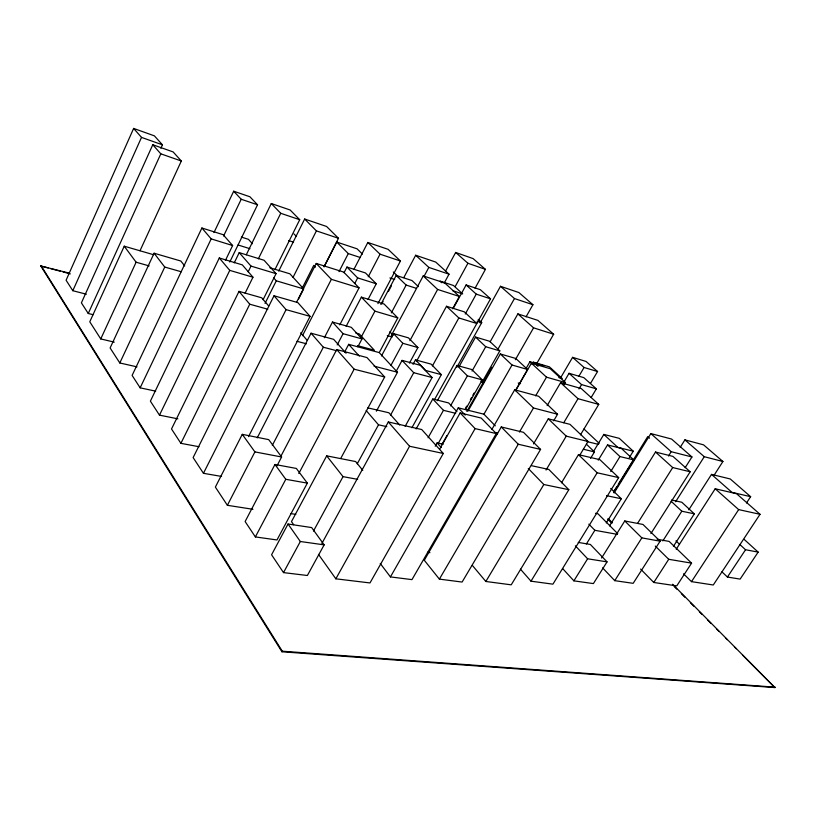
<?xml version="1.0" encoding="UTF-8"?>
<svg xmlns="http://www.w3.org/2000/svg" width="816" height="816" viewBox="0 0 816 816"><rect width="100%" height="100%" fill="white"/><g stroke="black" fill="none" stroke-linecap="round" stroke-linejoin="round"><path stroke-width="1.22" d="M672.608 584.246L774.914 687.572L281.948 651.79L40.8 265.996L69.299 273.125M160.864 148.277L162.445 144.82L154.408 135.864L133.63 128.428L66.086 280.235L72.828 290.71L86.374 294.219M72.828 290.71L141.505 137.394L133.63 128.428M140.015 250.726L181.325 160.997L173.135 151.929L152.776 144.748L81.396 302.858L88.25 313.487L93.085 314.69M88.25 313.487L160.813 153.836L152.776 144.748M153.377 254.663L124.236 246.197L89.78 321.8L100.756 338.936L114.271 342.139M100.756 338.936L136.109 262.201L124.236 246.197M184.722 265.924L180.815 261.018L154.102 253.225L110.119 347.963L119.809 362.977L136.996 366.863M119.809 362.977L164.75 267.046L154.102 253.225M225.41 260.457L232.621 245.534L223.145 234.682L201.889 228.001L132.11 375.431L140.158 387.835L155.672 391.16M213.976 232.57L233.692 191.219L249.91 196.768L257.53 204.785L229.775 262.048M140.158 387.835L211.191 238.894L201.889 228.001M223.594 235.987L241.21 199.257L233.692 191.219M245.106 293.189L252.97 277.216L242.321 264.884L219.29 257.978L150.379 401.156L159.477 415.14L177.868 418.843M159.477 415.14L229.755 270.371L219.29 257.978M234.253 262.864L239.221 252.634L264.058 260.253L276.053 273.646L263.089 299.686M246.299 254.776L271.289 203.541L290.149 209.998L299.717 219.708L274.91 269.647M248.197 271.82L251.002 266.108L239.221 252.634M268.709 306L261.701 297.799L239.017 291.363L171.513 428.981L180.897 443.333L199.022 446.729M258.346 258.866L280.735 213.292L271.289 203.541M180.897 443.333L249.737 304.205L239.017 291.363M278.715 271.096L304.654 219.025L326.573 226.471L338.487 238.272L324.146 266.465M265.037 303.389L276.298 280.816L273.758 277.96M248.513 436.631L310.07 316.363L297.82 302.603L274.023 295.769L193.127 457.582L203.449 473.311L221.564 476.432M293.036 277.379L316.404 230.877L304.654 219.025M203.449 473.311L286.079 309.631L274.023 295.769M302.257 288.068L313.752 265.373L315.435 267.158M296.647 302.093L316.22 263.446L343.658 272.075L359.05 287.844L339.762 324.88M298.564 299.044L303.124 290.068M324.095 266.934L336.753 242.066L357.061 248.819L362.447 254.092M276.94 465.926L281.612 456.991L268.719 439.63L242.27 434.347L215.373 487.091L227.378 505.298L252.919 509.286M302.491 335.672L331.367 279.327L316.22 263.446M339.007 271.657L348.289 253.572L336.753 242.066M257.224 437.876L311.059 333.214L333.632 339.323L346.055 353.226M344.056 272.697L346.963 267.056L365.476 272.952L376.268 283.754L368.026 299.462M227.378 505.298L254.908 451.901L242.27 434.347M353.858 269.504L367.832 242.464L388.11 249.329L400.432 260.998L377.92 303.644M324.329 337.753L332.479 322.045L351.308 327.338L362.008 338.915L357.877 346.739M354.725 283.54L357.653 277.909L346.963 267.056M272.33 445.373L323.32 347.228L311.059 333.214M368.261 276.767L380.032 254.184L367.832 242.464M346.137 326.318L361.376 297.146L384.091 304.011L397.79 317.903L379.277 352.532M337.202 344.913L343.067 333.693L332.479 322.045M274.961 464.477L245.126 521.546L255.367 536.928L276.981 539.957L307.336 483.123L296.351 468.445L274.961 464.477L285.784 479.298L307.336 483.123M280.908 456.226L336.722 349.564L366.976 357.571L384.683 376.992L340.721 458.47M344.556 352.175L348.677 344.342L379.226 352.594L397.504 372.249L376.39 411.182M255.367 536.928L285.784 479.298M361.284 336.977L374.921 311.141L361.376 297.146M380.858 304.46L396.199 275.441L412.009 280.551L418.394 286.651M381.878 303.838L383.061 301.604M388.375 291.536L391.333 285.947M298.799 473.525L354.134 369.189L336.722 349.564M403.787 277.624L415.67 255.245L435.744 262.079L449.024 274.186L444.19 283.101M391.333 312.905L406.154 285.07L396.199 275.441M288.028 524.005L271.575 554.778L283.509 572.608L307.377 575.494L324.146 544.864L311.661 527.564L288.028 524.005L300.329 541.508L324.146 544.864M362.773 470.342L355.654 461.56L326.686 455.858L291.475 521.618L293.668 524.719M391.394 335.366L423.218 275.92L444.842 283.019L459.367 296.463L452.645 308.754M381.49 355.929L393.465 333.591L408.459 337.855L417.904 347.534L409.428 363.13M424.045 276.359L428.828 267.413L415.67 255.245M390.864 365.517L402.849 343.312L393.465 333.591M445.403 271.442L455.665 252.46L473.117 258.611L485.438 269.362L475.034 288.262M283.509 572.608L300.329 541.508M409.907 340.67L437.621 289.445L423.218 275.92M396.046 371.525L402.074 360.386L420.342 365.303L432.103 377.533L405.144 426.36M313.466 531.094L343.026 476.636L326.686 455.858M357.255 463.794L378.491 424.81L366.17 410.53M455.134 286.681L467.905 263.262L455.665 252.46M413.049 364.324L415.477 359.876L431.093 364.12L441.334 374.646L411.907 427.737M416.701 360.917L446.515 306.275L464.365 311.865L476.758 323.483L458.837 317.954L446.515 306.275M390.609 415.018L413.732 372.708L402.074 360.386M321.892 543.425L388.314 421.964L421.729 429.532L443.292 453.472L369.985 582.94L335.845 578.819L318.464 554.38M453.257 308.438L466.12 284.957L480.359 289.69L490.528 298.819L434.663 399.33M432.449 365.894L458.837 317.954M465.263 314.038L476.238 294.127L466.12 284.957M281.948 651.79L282.275 651.199L40.994 265.547M416.15 428.951L432.786 398.993L448.647 402.941L456.899 411.601M335.845 578.819L409.561 446.25L388.314 421.964M480.114 322.912L500.483 286.304L518.884 292.546L532.93 304.715L526.034 316.873M437.345 400.717L456.991 365.446L471.832 369.536L482.276 379.868L465.497 409.54M456.909 367.19L481.726 322.646L478.217 319.382M459.061 366.68L475.565 337.069L489.61 341.261L499.81 350.87L481.868 382.582M428.074 437.784L443.445 410.326L432.786 398.993M450.544 405.848L467.374 375.839L456.991 365.446M472.056 371.045L485.714 346.729L475.565 337.069M490.151 341.802L514.457 298.544L500.483 286.304M435.214 446.23L437.07 442.925L443.149 444.261M438.274 443.343L458.266 407.847L483.898 414.181L495.312 425.85M441.976 444.363L446.964 435.53M439.589 449.32L460.142 412.927L481.205 418.057L496.985 434.316M497.974 349.126L517.874 313.905L537.887 320.382L553.656 334.223L536.571 363.814M465.446 408.337L466.681 406.144M470.383 399.585L471.617 397.402M472.852 395.219L474.086 393.026M466.874 411.386L491.844 367.282M467.966 411.101L500.33 353.96L515.814 358.479L527.564 369.475L515.59 390.283M475.106 428.594L496.281 433.582L411.968 579.625L390.436 576.912L475.106 428.594L460.142 412.927M483.837 414.395L512.03 365.017L527.564 369.475M515.335 359.764L533.562 327.838L553.656 334.223M526.198 368.24L529.951 361.712L544.078 365.843M491.905 429.389L514.682 389.803L538.642 396.26L557.552 414.242L553.676 420.811M515.59 390.68L531.41 363.212L550.239 368.71L565.396 382.551L564.111 384.744M532.185 364.375L533.45 362.171L549.433 366.863L562.285 378.583L558.848 377.594M501.289 426.962L424.3 560.266L439.385 579.125L462.111 582.053L540.569 449.402L523.495 432.317L501.289 426.962L518.262 444.241L540.569 449.402M535.622 395.852L546.496 377.165L565.396 382.551M519.445 432.041L533.48 407.98L557.552 414.242M439.385 579.125L518.262 444.241M560.5 378.012L572.597 357.347L586.051 361.447L597.557 371.525L590.468 383.459M547.138 405.623L560.592 382.684L581.237 388.549L598.74 404.399L580.482 434.836M563.938 382.031L569.058 373.31L583.797 377.624L596.353 388.844L591.172 397.525M533.521 443.904L548.291 418.822L569.986 424.351L588.03 441.487L579.523 455.603M578.891 376.258L584.072 367.486L597.557 371.525M579.003 388.946L581.573 384.601L596.353 388.844M563.744 422.749L578.024 398.698L598.74 404.399M546.047 470.036L566.253 436.142L588.03 441.487M485.846 581.482L543.823 484.52L568.823 489.692L511.224 584.827L485.846 581.482L472.342 565.386M561.53 482.786L578.473 454.655L599.913 459.683L618.661 477.605L552.922 584.164L530.992 581.186L520.445 569.16M593.375 451.687L603.84 434.418L619.293 438.345L633.247 451.187L629.269 457.643M590.539 458.388L594.466 451.901L586.48 444.281M598.261 460.142L607.522 444.934L621.272 448.331L633.736 459.887L613.663 492.364M530.992 581.186L597.159 472.78L618.661 477.605M610.756 471.566L619.956 456.572L633.736 459.887M614.254 490.763L616.927 486.428M618.273 484.265L647.731 436.591L649.516 438.182M614.101 492.997L650.842 433.571L671.548 439.039L691.948 456.97L685.144 467.721M586.388 543.966L594.854 530.298L617.365 534.358M606.278 522.944L621.313 498.749L610.705 488.437M573.883 580.849L587.612 558.787L607.043 561.867L593.395 583.593L573.883 580.849L562.724 568.65M609.532 525.881L655.513 452.033L672.945 456.399L690.173 471.781L650.913 533.582M601.586 558.011L624.77 520.965L642.988 524.464L660.103 541.181L633.175 583.328L614.754 580.655L602.616 567.875M668.508 456.022L671.211 451.707L691.948 456.97M680.177 447.403L684.91 439.875L703.545 444.842L722.915 461.499L713.98 475.412M637.735 523.107L672.71 467.558L690.173 471.781M614.754 580.655L641.855 537.877L660.103 541.181M675.597 501.758L704.269 456.705L722.915 461.499M662.837 540.896L681.809 511.224L694.334 513.835L673.424 546.343M688.796 509.816L711.511 474.402L730.269 478.972L750.638 496.689L746.507 502.982M653.779 582.481L668.722 559.297L691.58 563.142L676.76 585.888L653.779 582.481L640.611 569.078M676.209 549.239L715.204 488.764L736.573 493.731L760.033 514.304L713.276 584.99L691.499 581.645L683.533 573.801M691.499 581.645L738.674 509.612L760.033 514.304M727.423 577.045L745.549 549.749L758.156 552.106L740.132 579.105L727.423 577.045L721.936 571.822M282.275 651.199L775.2 687.174M427.451 552.269L429.92 552.636M290.894 513.601L295.831 514.376M578.258 542.416L590.366 544.466L607.043 561.867M657.155 539.233L669.171 541.426L691.58 563.142M343.026 476.636L357.643 479.349M254.908 451.901L281.612 456.991M595.476 513.305L597.965 513.784L617.722 533.684M606.533 495.669L621.313 498.749M409.561 446.25L443.292 453.472M671.558 500.024L681.799 502.238L694.334 513.835M531.43 465.661L548.842 469.465L568.823 489.692M378.491 424.81L386.815 426.666M750.638 496.689L731.891 492.313L711.511 474.402M367.832 407.867L388.855 412.763L399.667 425.003M495.23 432.5L497.678 433.082M583.338 449.239L594.466 451.901M443.445 410.326L455.695 413.304M633.247 451.187L617.763 447.362L603.84 434.418M586.826 441.538L598.597 444.424M354.134 369.189L384.683 376.992M374.065 366.149L397.504 372.249M413.732 372.708L432.103 377.533M323.32 347.228L336.488 350.696M296.942 341.292L306.49 343.811M441.334 374.646L425.646 370.464L415.477 359.876M40.8 265.996L48.185 267.964M50.643 268.627L60.486 271.259M62.954 271.922L70.329 273.89M484.51 381.98L480.889 381.011L483.541 383.653M357.571 345.658L374.32 350.197L359.264 333.948L355.705 332.959M467.374 375.839L482.276 379.868M518.221 383.01L520.567 383.653M343.067 333.693L362.008 338.915M249.737 304.205L267.791 309.223M286.079 309.631L310.07 316.363M402.849 343.312L417.904 347.534M387.335 335.611L392.159 336.977M136.109 262.201L149.124 265.904M164.75 267.046L181.183 271.748M229.755 270.371L252.97 277.216M485.714 346.729L499.81 350.87M276.298 280.816L303.685 288.935L289.915 273.829L269.861 267.74M374.921 311.141L397.79 317.903M251.002 266.108L276.053 273.646M331.367 279.327L359.05 287.844M477.105 321.218L481.726 322.646M211.191 238.894L232.621 245.534M238.058 244.994L249.992 248.707M357.653 277.909L376.268 283.754M241.352 237.089L248.452 239.343L252.419 243.749M406.154 285.07L416.364 288.323M389.895 277.94L394.669 279.47M288.731 240.608L293.576 242.168M437.621 289.445L459.367 296.463M452.543 290.639L462.672 293.933L453.502 285.508L440.048 281.081L441.874 282.775M476.238 294.127L490.528 298.819M348.289 253.572L360.315 257.509M380.032 254.184L400.432 260.998M428.828 267.413L449.024 274.186M316.404 230.877L338.487 238.272M514.457 298.544L532.93 304.715M241.21 199.257L257.53 204.785M280.735 213.292L299.717 219.708M467.905 263.262L485.438 269.362M160.813 153.836L181.325 160.997M141.505 137.394L162.445 144.82M684.91 439.875L704.269 456.705M572.597 357.347L584.072 367.486M715.204 488.764L738.674 509.612M517.874 313.905L533.562 327.838M650.842 433.571L671.211 451.707M569.058 373.31L581.573 384.601M655.513 452.033L672.71 467.558M744.141 539.376L758.156 552.106M739.928 544.609L745.549 549.749M560.592 382.684L578.024 398.698M533.45 362.171L538.019 366.394M529.951 361.712L531.716 363.344M531.41 363.212L546.496 377.165M671.068 501.208L681.809 511.224M607.522 444.934L619.956 456.572M583.97 429.012L599.168 443.323M500.33 353.96L512.03 365.017M675.995 540.886L679.514 544.282M548.291 418.822L566.253 436.142M393.302 271.973L398.759 277.256M514.682 389.803L533.48 407.98M578.473 454.655L597.159 472.78M655.299 546.077L668.722 559.297M624.77 520.965L641.855 537.877M608.155 518.527L612.49 522.883M607.808 519.241L611.408 522.852M674.159 586.439L676.852 589.142M681.35 593.66L684.95 597.271M690.346 602.687L693.947 606.298M699.343 611.725L702.046 614.428M707.441 619.844L711.042 623.465M716.438 628.881L719.141 631.584M725.434 637.908L727.24 639.713M734.431 646.935L736.236 648.74M742.529 655.064L774.914 687.572M588.856 524.147L594.854 530.298M528.278 468.486L543.823 484.52M389.793 331.775L393.22 335.335M294.015 233.937L296.514 236.538M458.266 407.847L465.222 415.12M575.362 545.822L587.612 558.787M348.677 344.342L359.305 356.092M437.07 442.925L441.252 447.556M300.676 332.806L307.193 340.354M380.236 563.468L390.436 576.912"/></g></svg>
